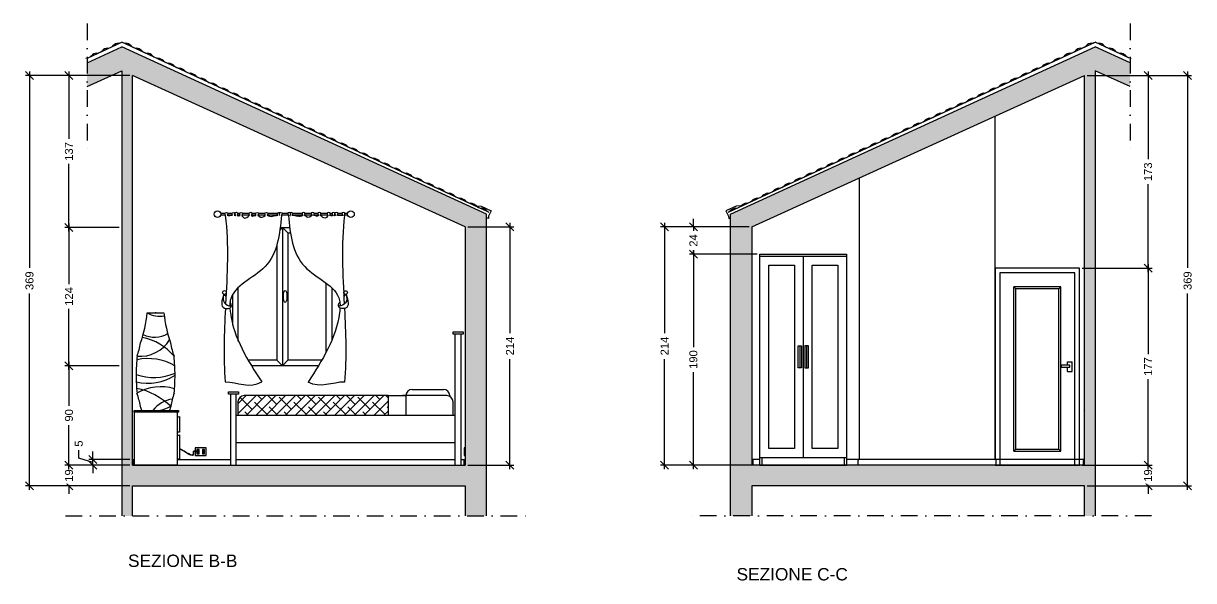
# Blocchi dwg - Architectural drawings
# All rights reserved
# Model space of a CAD drawing. Header units: inches. Extents: x -368 to 1609, y -918 to 873.
# Drawn here: x -368 to 684, y -918 to -416 of the extents above; entities that cross this region are included whole.
import ezdxf

# ---------------------------------------------------------------- set-up
doc = ezdxf.new("R2010")
doc.units = ezdxf.units.IN
doc.header["$MEASUREMENT"] = 0
doc.linetypes.add('DASHDOT', pattern=[1, 0.5, -0.25, 0, -0.25])
doc.layers.add('A-ELEV-MBE1', color=7, linetype='Continuous', lineweight=35)
doc.styles.add('ARIAL', font='Arial.ttf')
doc.dimstyles.new('TICK_36', dxfattribs={"dimtxt": 3.6, "dimasz": 3.6, "dimexe": 1.8, "dimexo": 1.2, "dimgap": 1.8, "dimtad": 0, "dimdec": 0, "dimzin": 0, "dimdsep": 46, "dimtxsty": 'ARIAL', "dimblk": 'OBLIQUE', "dimcen": 1.8, "dimdle": 1.8, "dimclrd": 256, "dimclrt": 256, "dimadec": 0, "dimazin": 0, "dimtfac": 1, "dimtdec": 0, "dimtmove": 1, "dimatfit": 3, "dimldrblk": 'OPEN90', "dimfxl": 1, "dimtfill": 1, "dimtolj": 1, "dimtzin": 0, "dimarcsym": 0})

# ---------------------------------------------------------------- blocks, each defined once
blk = doc.blocks.new('_Oblique')
at = {"color": 0, "linetype": 'ByBlock', "lineweight": -2}
blk.add_line((-0.5, -0.5), (0.5, 0.5), dxfattribs=at)
blk = doc.blocks.new('*D58')
at = {"lineweight": -2, "transparency": 16777216}
for p, q in [((-363, -459.6), (-363, -636.2)), ((-363, -835.9), (-363, -659.3))]:
    blk.add_line(p, q, dxfattribs=at)
at = {"color": 0, "lineweight": -2, "transparency": 16777216}
for p, q in [((-272.8, -463.2), (-366.6, -463.2)), ((-272.8, -832.3), (-366.6, -832.3))]:
    blk.add_line(p, q, dxfattribs=at)
at = {"layer": 'Defpoints', "color": 0, "transparency": 16777216}
for p in [(-363, -463.2), (-270.4, -463.2), (-270.4, -832.3)]:
    blk.add_point(p, dxfattribs=at)
at = {"lineweight": -2, "transparency": 16777216, "xscale": 7.2, "yscale": 7.2, "zscale": 7.2}
for p, rotation in [((-363, -463.2), 90), ((-363, -832.3), 270)]:
    blk.add_blockref('_Oblique', p, dxfattribs=dict(at, rotation=rotation))
at = {"transparency": 16777216, "insert": (-363, -647.8), "char_height": 7.2, "attachment_point": 5, "rotation": 90, "style": 'ARIAL', "bg_fill": 3, "box_fill_scale": 1.25, "bg_fill_color": 256, "bg_fill_true_color": 13158600, "bg_fill_transparency": 0}
blk.add_mtext('\\A1;369', dxfattribs=at)
blk = doc.blocks.new('_Open90')
at = {"color": 0, "linetype": 'ByBlock', "lineweight": -2}
for p, q in [((0, 0), (-1, 0)), ((-0.5, 0.5), (0, 0)), ((0, 0), (-0.5, -0.5))]:
    blk.add_line(p, q, dxfattribs=at)
blk = doc.blocks.new('*D59')
at = {"lineweight": -2, "transparency": 16777216}
for p, q in [((-327.5, -813.8), (-327.5, -806.6)), ((-327.5, -813.8), (-327.5, -814.6)), ((-327.5, -832.3), (-327.5, -831.5)), ((-327.5, -832.3), (-327.5, -839.5))]:
    blk.add_line(p, q, dxfattribs=at)
at = {"color": 0, "lineweight": -2, "transparency": 16777216}
for p, q in [((-272.8, -813.8), (-331.1, -813.8)), ((-272.8, -832.3), (-331.1, -832.3))]:
    blk.add_line(p, q, dxfattribs=at)
at = {"layer": 'Defpoints', "color": 0, "transparency": 16777216}
for p in [(-270.4, -813.8), (-270.4, -832.3)]:
    blk.add_point(p, dxfattribs=at)
at = {"lineweight": -2, "transparency": 16777216, "xscale": 7.2, "yscale": 7.2, "zscale": 7.2}
for p, rotation in [((-327.5, -813.8), 270), ((-327.5, -832.3), 90)]:
    blk.add_blockref('_Oblique', p, dxfattribs=dict(at, rotation=rotation))
at = {"transparency": 16777216, "insert": (-327.5, -823.1), "char_height": 7.2, "attachment_point": 5, "rotation": 90, "style": 'ARIAL', "bg_fill": 3, "box_fill_scale": 1.25, "bg_fill_color": 256, "bg_fill_true_color": 13158600, "bg_fill_transparency": 0}
blk.add_mtext('\\A1;19', dxfattribs=at)
at = {"layer": 'Defpoints', "color": 0, "transparency": 16777216}
blk.add_point((-327.5, -832.3), dxfattribs=at)
blk = doc.blocks.new('*D60')
at = {"color": 0, "lineweight": -2, "transparency": 16777216}
for p, q in [((-282.3, -724.3), (-331.1, -724.3)), ((-272.8, -813.8), (-331.1, -813.8))]:
    blk.add_line(p, q, dxfattribs=at)
at = {"lineweight": -2, "transparency": 16777216}
for p, q in [((-327.5, -720.7), (-327.5, -760.3)), ((-327.5, -817.4), (-327.5, -777.7))]:
    blk.add_line(p, q, dxfattribs=at)
at = {"layer": 'Defpoints', "color": 0, "transparency": 16777216}
for p in [(-327.5, -724.3), (-279.9, -724.3), (-270.4, -813.8)]:
    blk.add_point(p, dxfattribs=at)
at = {"lineweight": -2, "transparency": 16777216, "xscale": 7.2, "yscale": 7.2, "zscale": 7.2}
for p, rotation in [((-327.5, -724.3), 90), ((-327.5, -813.8), 270)]:
    blk.add_blockref('_Oblique', p, dxfattribs=dict(at, rotation=rotation))
at = {"transparency": 16777216, "insert": (-327.5, -769), "char_height": 7.2, "attachment_point": 5, "rotation": 90, "style": 'ARIAL', "bg_fill": 3, "box_fill_scale": 1.25, "bg_fill_color": 256, "bg_fill_true_color": 13158600, "bg_fill_transparency": 0}
blk.add_mtext('\\A1;90', dxfattribs=at)
blk = doc.blocks.new('*D61')
at = {"color": 0, "lineweight": -2, "transparency": 16777216}
for p, q in [((-282.3, -599.8), (-331.1, -599.8)), ((-282.3, -724.3), (-331.1, -724.3))]:
    blk.add_line(p, q, dxfattribs=at)
at = {"lineweight": -2, "transparency": 16777216}
for p, q in [((-327.5, -596.2), (-327.5, -650.8)), ((-327.5, -727.9), (-327.5, -673.2))]:
    blk.add_line(p, q, dxfattribs=at)
at = {"layer": 'Defpoints', "color": 0, "transparency": 16777216}
for p in [(-327.5, -599.8), (-279.9, -599.8), (-279.9, -724.3)]:
    blk.add_point(p, dxfattribs=at)
at = {"lineweight": -2, "transparency": 16777216, "xscale": 7.2, "yscale": 7.2, "zscale": 7.2}
for p, rotation in [((-327.5, -599.8), 90), ((-327.5, -724.3), 270)]:
    blk.add_blockref('_Oblique', p, dxfattribs=dict(at, rotation=rotation))
at = {"transparency": 16777216, "insert": (-327.5, -662), "char_height": 7.2, "attachment_point": 5, "rotation": 90, "style": 'ARIAL', "bg_fill": 3, "box_fill_scale": 1.25, "bg_fill_color": 256, "bg_fill_true_color": 13158600, "bg_fill_transparency": 0}
blk.add_mtext('\\A1;124', dxfattribs=at)
blk = doc.blocks.new('*D62')
at = {"lineweight": -2, "transparency": 16777216}
for p, q in [((-327.5, -459.6), (-327.5, -520.3)), ((-327.5, -603.4), (-327.5, -542.7))]:
    blk.add_line(p, q, dxfattribs=at)
at = {"color": 0, "lineweight": -2, "transparency": 16777216}
for p, q in [((-272.8, -463.2), (-331.1, -463.2)), ((-282.3, -599.8), (-331.1, -599.8))]:
    blk.add_line(p, q, dxfattribs=at)
at = {"layer": 'Defpoints', "color": 0, "transparency": 16777216}
for p in [(-327.5, -463.2), (-270.4, -463.2), (-279.9, -599.8)]:
    blk.add_point(p, dxfattribs=at)
at = {"lineweight": -2, "transparency": 16777216, "xscale": 7.2, "yscale": 7.2, "zscale": 7.2}
for p, rotation in [((-327.5, -463.2), 90), ((-327.5, -599.8), 270)]:
    blk.add_blockref('_Oblique', p, dxfattribs=dict(at, rotation=rotation))
at = {"transparency": 16777216, "insert": (-327.5, -531.5), "char_height": 7.2, "attachment_point": 5, "rotation": 90, "style": 'ARIAL', "bg_fill": 3, "box_fill_scale": 1.25, "bg_fill_color": 256, "bg_fill_true_color": 13158600, "bg_fill_transparency": 0}
blk.add_mtext('\\A1;137', dxfattribs=at)
blk = doc.blocks.new('*D63')
at = {"lineweight": -2, "transparency": 16777216}
for p, q in [((-318.7, -807.5), (-318.7, -800.3)), ((-306.1, -811.3), (-318.7, -807.5)), ((-306.1, -808.8), (-306.1, -801.6)), ((-306.1, -813.8), (-306.1, -808.8)), ((-306.1, -813.8), (-306.1, -808.8)), ((-306.1, -813.8), (-306.1, -821))]:
    blk.add_line(p, q, dxfattribs=at)
at = {"color": 0, "lineweight": -2, "transparency": 16777216}
for p, q in [((-272.8, -808.8), (-309.7, -808.8)), ((-272.8, -813.8), (-309.7, -813.8))]:
    blk.add_line(p, q, dxfattribs=at)
at = {"layer": 'Defpoints', "color": 0, "transparency": 16777216}
for p in [(-306.1, -808.8), (-270.4, -808.8), (-270.4, -813.8)]:
    blk.add_point(p, dxfattribs=at)
at = {"lineweight": -2, "transparency": 16777216, "xscale": 7.2, "yscale": 7.2, "zscale": 7.2}
for p, rotation in [((-306.1, -808.8), 270), ((-306.1, -813.8), 90)]:
    blk.add_blockref('_Oblique', p, dxfattribs=dict(at, rotation=rotation))
at = {"transparency": 16777216, "insert": (-318.7, -794.4), "char_height": 7.2, "attachment_point": 5, "rotation": 90, "style": 'ARIAL', "bg_fill": 3, "box_fill_scale": 1.25, "bg_fill_color": 256, "bg_fill_true_color": 13158600, "bg_fill_transparency": 0}
blk.add_mtext('\\A1;5', dxfattribs=at)
blk = doc.blocks.new('*D64')
at = {"color": 0, "lineweight": -2, "transparency": 16777216}
for p, q in [((31.3, -599.4), (72.7, -599.4)), ((31.3, -813.8), (72.7, -813.8))]:
    blk.add_line(p, q, dxfattribs=at)
at = {"lineweight": -2, "transparency": 16777216}
for p, q in [((69.1, -595.8), (69.1, -695)), ((69.1, -817.4), (69.1, -718.3))]:
    blk.add_line(p, q, dxfattribs=at)
at = {"layer": 'Defpoints', "color": 0, "transparency": 16777216}
for p in [(28.9, -599.4), (28.9, -813.8), (69.1, -813.8)]:
    blk.add_point(p, dxfattribs=at)
at = {"lineweight": -2, "transparency": 16777216, "xscale": 7.2, "yscale": 7.2, "zscale": 7.2}
for p, rotation in [((69.1, -599.4), 90), ((69.1, -813.8), 270)]:
    blk.add_blockref('_Oblique', p, dxfattribs=dict(at, rotation=rotation))
at = {"transparency": 16777216, "insert": (69.1, -706.6), "char_height": 7.2, "attachment_point": 5, "rotation": 90, "style": 'ARIAL', "bg_fill": 3, "box_fill_scale": 1.25, "bg_fill_color": 256, "bg_fill_true_color": 13158600, "bg_fill_transparency": 0}
blk.add_mtext('\\A1;214', dxfattribs=at)
blk = doc.blocks.new('*D82')
at = {"lineweight": -2, "transparency": 16777216}
for p, q in [((678.6, -459.6), (678.6, -636.2)), ((678.6, -835.9), (678.6, -659.3))]:
    blk.add_line(p, q, dxfattribs=at)
at = {"color": 0, "lineweight": -2, "transparency": 16777216}
for p, q in [((588.3, -463.2), (682.2, -463.2)), ((588.3, -832.3), (682.2, -832.3))]:
    blk.add_line(p, q, dxfattribs=at)
at = {"layer": 'Defpoints', "color": 0, "transparency": 16777216}
for p in [(585.9, -463.2), (678.6, -463.2), (585.9, -832.3)]:
    blk.add_point(p, dxfattribs=at)
at = {"lineweight": -2, "transparency": 16777216, "xscale": 7.2, "yscale": 7.2, "zscale": 7.2}
for p, rotation in [((678.6, -463.2), 90), ((678.6, -832.3), 270)]:
    blk.add_blockref('_Oblique', p, dxfattribs=dict(at, rotation=rotation))
at = {"transparency": 16777216, "insert": (678.6, -647.8), "char_height": 7.2, "attachment_point": 5, "rotation": 90, "style": 'ARIAL', "bg_fill": 3, "box_fill_scale": 1.25, "bg_fill_color": 256, "bg_fill_true_color": 13158600, "bg_fill_transparency": 0}
blk.add_mtext('\\A1;369', dxfattribs=at)
blk = doc.blocks.new('*D83')
at = {"lineweight": -2, "transparency": 16777216}
for p, q in [((643, -813.8), (643, -806.6)), ((643, -813.8), (643, -814.6)), ((643, -832.3), (643, -831.5)), ((643, -832.3), (643, -839.5))]:
    blk.add_line(p, q, dxfattribs=at)
at = {"color": 0, "lineweight": -2, "transparency": 16777216}
for p, q in [((588.3, -813.8), (646.6, -813.8)), ((588.3, -832.3), (646.6, -832.3))]:
    blk.add_line(p, q, dxfattribs=at)
at = {"layer": 'Defpoints', "color": 0, "transparency": 16777216}
for p in [(585.9, -813.8), (585.9, -832.3)]:
    blk.add_point(p, dxfattribs=at)
at = {"lineweight": -2, "transparency": 16777216, "xscale": 7.2, "yscale": 7.2, "zscale": 7.2}
for p, rotation in [((643, -813.8), 270), ((643, -832.3), 90)]:
    blk.add_blockref('_Oblique', p, dxfattribs=dict(at, rotation=rotation))
at = {"transparency": 16777216, "insert": (643, -823.1), "char_height": 7.2, "attachment_point": 5, "rotation": 90, "style": 'ARIAL', "bg_fill": 3, "box_fill_scale": 1.25, "bg_fill_color": 256, "bg_fill_true_color": 13158600, "bg_fill_transparency": 0}
blk.add_mtext('\\A1;19', dxfattribs=at)
at = {"layer": 'Defpoints', "color": 0, "transparency": 16777216}
blk.add_point((643, -832.3), dxfattribs=at)
blk = doc.blocks.new('*D87')
at = {"color": 0, "lineweight": -2, "transparency": 16777216}
for p, q in [((284.3, -599.4), (204.6, -599.4)), ((284.3, -813.8), (204.6, -813.8))]:
    blk.add_line(p, q, dxfattribs=at)
at = {"lineweight": -2, "transparency": 16777216}
for p, q in [((208.2, -595.8), (208.2, -695)), ((208.2, -817.4), (208.2, -718.3))]:
    blk.add_line(p, q, dxfattribs=at)
at = {"layer": 'Defpoints', "color": 0, "transparency": 16777216}
for p in [(286.7, -599.4), (208.2, -813.8), (286.7, -813.8)]:
    blk.add_point(p, dxfattribs=at)
at = {"lineweight": -2, "transparency": 16777216, "xscale": 7.2, "yscale": 7.2, "zscale": 7.2}
for p, rotation in [((208.2, -599.4), 90), ((208.2, -813.8), 270)]:
    blk.add_blockref('_Oblique', p, dxfattribs=dict(at, rotation=rotation))
at = {"transparency": 16777216, "insert": (208.2, -706.6), "char_height": 7.2, "attachment_point": 5, "rotation": 90, "style": 'ARIAL', "bg_fill": 3, "box_fill_scale": 1.25, "bg_fill_color": 256, "bg_fill_true_color": 13158600, "bg_fill_transparency": 0}
blk.add_mtext('\\A1;214', dxfattribs=at)
blk = doc.blocks.new('*D119')
at = {"color": 0, "lineweight": -2, "transparency": 16777216}
for p, q in [((583.8, -636.5), (646.6, -636.5)), ((583.8, -813.8), (646.6, -813.8))]:
    blk.add_line(p, q, dxfattribs=at)
at = {"lineweight": -2, "transparency": 16777216}
for p, q in [((643, -632.9), (643, -713.9)), ((643, -817.4), (643, -736.3))]:
    blk.add_line(p, q, dxfattribs=at)
at = {"layer": 'Defpoints', "color": 0, "transparency": 16777216}
for p in [(581.4, -636.5), (643, -636.5), (581.4, -813.8)]:
    blk.add_point(p, dxfattribs=at)
at = {"lineweight": -2, "transparency": 16777216, "xscale": 7.2, "yscale": 7.2, "zscale": 7.2}
for p, rotation in [((643, -636.5), 90), ((643, -813.8), 270)]:
    blk.add_blockref('_Oblique', p, dxfattribs=dict(at, rotation=rotation))
at = {"transparency": 16777216, "insert": (643, -725.1), "char_height": 7.2, "attachment_point": 5, "rotation": 90, "style": 'ARIAL', "bg_fill": 3, "box_fill_scale": 1.25, "bg_fill_color": 256, "bg_fill_true_color": 13158600, "bg_fill_transparency": 0}
blk.add_mtext('\\A1;177', dxfattribs=at)
blk = doc.blocks.new('*D120')
at = {"lineweight": -2, "transparency": 16777216}
for p, q in [((643, -459.6), (643, -538.6)), ((643, -640.1), (643, -561))]:
    blk.add_line(p, q, dxfattribs=at)
at = {"color": 0, "lineweight": -2, "transparency": 16777216}
for p, q in [((588.3, -463.2), (646.6, -463.2)), ((583.8, -636.5), (646.6, -636.5))]:
    blk.add_line(p, q, dxfattribs=at)
at = {"layer": 'Defpoints', "color": 0, "transparency": 16777216}
for p in [(585.9, -463.2), (643, -463.2), (581.4, -636.5)]:
    blk.add_point(p, dxfattribs=at)
at = {"lineweight": -2, "transparency": 16777216, "xscale": 7.2, "yscale": 7.2, "zscale": 7.2}
for p, rotation in [((643, -463.2), 90), ((643, -636.5), 270)]:
    blk.add_blockref('_Oblique', p, dxfattribs=dict(at, rotation=rotation))
at = {"transparency": 16777216, "insert": (643, -549.8), "char_height": 7.2, "attachment_point": 5, "rotation": 90, "style": 'ARIAL', "bg_fill": 3, "box_fill_scale": 1.25, "bg_fill_color": 256, "bg_fill_true_color": 13158600, "bg_fill_transparency": 0}
blk.add_mtext('\\A1;173', dxfattribs=at)
blk = doc.blocks.new('*D121')
at = {"lineweight": -2, "transparency": 16777216}
for p, q in [((234.1, -620.2), (234.1, -707.6)), ((234.1, -817.4), (234.1, -730))]:
    blk.add_line(p, q, dxfattribs=at)
at = {"color": 0, "lineweight": -2, "transparency": 16777216}
for p, q in [((291.5, -623.8), (230.5, -623.8)), ((291.5, -813.8), (230.5, -813.8))]:
    blk.add_line(p, q, dxfattribs=at)
at = {"layer": 'Defpoints', "color": 0, "transparency": 16777216}
for p in [(234.1, -623.8), (293.9, -623.8), (293.9, -813.8)]:
    blk.add_point(p, dxfattribs=at)
at = {"lineweight": -2, "transparency": 16777216, "xscale": 7.2, "yscale": 7.2, "zscale": 7.2}
for p, rotation in [((234.1, -623.8), 90), ((234.1, -813.8), 270)]:
    blk.add_blockref('_Oblique', p, dxfattribs=dict(at, rotation=rotation))
at = {"transparency": 16777216, "insert": (234.1, -718.8), "char_height": 7.2, "attachment_point": 5, "rotation": 90, "style": 'ARIAL', "bg_fill": 3, "box_fill_scale": 1.25, "bg_fill_color": 256, "bg_fill_true_color": 13158600, "bg_fill_transparency": 0}
blk.add_mtext('\\A1;190', dxfattribs=at)
blk = doc.blocks.new('*D122')
at = {"color": 0, "lineweight": -2, "transparency": 16777216}
for p, q in [((284.3, -599.4), (230.5, -599.4)), ((291.5, -623.8), (230.5, -623.8))]:
    blk.add_line(p, q, dxfattribs=at)
at = {"lineweight": -2, "transparency": 16777216}
for p, q in [((234.1, -599.4), (234.1, -592.2)), ((234.1, -599.4), (234.1, -602.8)), ((234.1, -623.8), (234.1, -620.5)), ((234.1, -623.8), (234.1, -631))]:
    blk.add_line(p, q, dxfattribs=at)
at = {"layer": 'Defpoints', "color": 0, "transparency": 16777216}
for p in [(286.7, -599.4), (293.9, -623.8)]:
    blk.add_point(p, dxfattribs=at)
at = {"lineweight": -2, "transparency": 16777216, "xscale": 7.2, "yscale": 7.2, "zscale": 7.2}
for p, rotation in [((234.1, -599.4), 270), ((234.1, -623.8), 90)]:
    blk.add_blockref('_Oblique', p, dxfattribs=dict(at, rotation=rotation))
at = {"transparency": 16777216, "insert": (234.1, -611.6), "char_height": 7.2, "attachment_point": 5, "rotation": 90, "style": 'ARIAL', "bg_fill": 3, "box_fill_scale": 1.25, "bg_fill_color": 256, "bg_fill_true_color": 13158600, "bg_fill_transparency": 0}
blk.add_mtext('\\A1;24', dxfattribs=at)
at = {"layer": 'Defpoints', "color": 0, "transparency": 16777216}
blk.add_point((234.1, -623.8), dxfattribs=at)

msp = doc.modelspace()

# ---------------------------------------------------------------- hatches: boundary and pattern name
h = msp.add_hatch(color=5)
h.dxf.hatch_style = 1
h.paths.add_polyline_path([(-279.9, -458.9), (-279.9, -597.1), (-279.9, -597.1), (-279.9, -859.4), (-270.4, -859.4), (-270.4, -832.3), (28.9, -832.3), (28.9, -859.4), (48.1, -859.4), (48.1, -588), (-279.9, -437.3), (-311.2, -451.7), (-311.2, -473.1)])
h.paths.add_polyline_path([(28.9, -599.4), (28.9, -813.8), (24.3, -813.8), (-270.4, -813.8), (-270.4, -463.2)], flags=16)
h.paths.add_polyline_path([(-177.1, -749.8), (-175.6, -756.8, -0.414214), (-170, -751.2), (-40.5, -751.2), (-24.5, -751.2, -0.414214), (-18.9, -745.6), (9.4, -745.6, -0.414214), (15, -751.2), (15, -751.9, -0.276683), (17.9, -756.8), (17.9, -768.8), (19.9, -768.8), (17.9, -756.8, 0.278693), (14.9, -751.9, 0.448291), (9.4, -745.6), (-18.9, -745.6, 0.414214), (-24.5, -751.2), (-40.5, -751.2), (-170, -751.2, 0.414214), (-175.6, -756.8), (-176.7, -768.8), (-175.6, -768.8), (-175.6, -756.8)], flags=0)
h = msp.add_hatch(color=5)
h.dxf.hatch_style = 1
h.paths.add_polyline_path([(595.4, -458.9), (626.8, -473.1), (626.8, -451.7), (595.4, -437.3), (267.5, -588), (267.5, -859.4), (286.7, -859.4), (286.7, -832.3), (585.9, -832.3), (585.9, -859.4), (595.4, -859.4), (595.4, -597.1)])
h.paths.add_polyline_path([(585.9, -813.8), (291.2, -813.8), (286.7, -813.8), (286.7, -599.4), (585.9, -463.2)], flags=16)
h = msp.add_hatch()
h.set_pattern_fill('ANSI38', color=5, scale=50)
h.set_pattern_definition([(45, (-1537.231, -1165.781), (-4.419417, 4.419417), []), (135, (-1537.231, -1165.781), (-13.258252, 4.419417), [15.625, -9.375])])
h.paths.add_polyline_path([(-170, -751.2, 0.414214), (-175.6, -756.8), (-175.6, -768.8), (-40.5, -768.8), (-40.5, -751.2)])

# ---------------------------------------------------------------- linework, layer by layer
at = {"color": 4, "linetype": 'DASHDOT', "ltscale": 30}
for p, q in [((-311.2, -416.3), (-311.2, -532.6)), ((626.8, -416.3), (626.8, -532.6)), ((-330.6, -859.4), (85.8, -859.4)), ((646.2, -859.4), (229.7, -859.4))]:
    msp.add_line(p, q, dxfattribs=at)
at = {"color": 1}
for p, q in [((505.4, -808.8), (505.4, -499.9)), ((383.3, -555.5), (383.3, -808.8)), ((48.1, -859.4), (48.1, -588)), ((267.5, -859.4), (267.5, -588)), ((-279.9, -597.1), (-279.9, -859.4)), ((595.4, -597.1), (595.4, -859.4)), ((-270.4, -813.8), (24.3, -813.8)), ((24.3, -813.8), (28.9, -813.8)), ((291.2, -813.8), (286.7, -813.8)), ((585.9, -813.8), (291.2, -813.8)), ((-270.4, -832.3), (28.9, -832.3)), ((585.9, -832.3), (286.7, -832.3))]:
    msp.add_line(p, q, dxfattribs=at)
at = {"color": 252}
for p, q in [((-191.1, -586.9), (-187.1, -586.9)), ((-186.9, -588.9), (-191.1, -588.9)), ((-180.8, -588.9), (-185.3, -588.9)), ((-184.6, -586.9), (-180.7, -586.9)), ((-178, -588.9), (-178.8, -588.9)), ((-178.2, -586.9), (-178.1, -586.9)), ((-173.6, -588.9), (-176.3, -588.9)), ((-175.7, -586.9), (-173.8, -586.9)), ((-165.2, -588.9), (-171.9, -588.9)), ((-171.3, -586.9), (-165.4, -586.9)), ((-159.3, -588.9), (-163.5, -588.9)), ((-162.9, -586.9), (-159.5, -586.9)), ((-151.1, -588.9), (-157.6, -588.9)), ((-157, -586.9), (-151.2, -586.9)), ((-139.8, -588.9), (-149.3, -588.9)), ((-148.8, -586.9), (-139.9, -586.9)), ((-130.2, -588.9), (-136.4, -588.9)), ((-135.7, -586.9), (-130.8, -586.9)), ((-126.7, -586.9), (-117.8, -586.9)), ((-117.3, -588.9), (-126.7, -588.9)), ((-109, -588.9), (-115.5, -588.9)), ((-115.4, -586.9), (-109.5, -586.9)), ((-103.1, -588.9), (-107.2, -588.9)), ((-107.1, -586.9), (-103.7, -586.9)), ((-94.7, -588.9), (-101.3, -588.9)), ((-101.2, -586.9), (-95.2, -586.9)), ((-90.3, -588.9), (-92.9, -588.9)), ((-92.8, -586.9), (-90.9, -586.9)), ((-87.8, -588.9), (-88.6, -588.9)), ((-88.4, -586.9), (-88.4, -586.9)), ((-81.3, -588.9), (-86.1, -588.9)), ((-85.9, -586.9), (-81.9, -586.9)), ((-76.8, -588.9), (-79.6, -588.9)), ((-79.5, -586.9), (-76.8, -586.9)), ((293.9, -813.8), (293.9, -623.8)), ((293.9, -623.8), (371.9, -623.8)), ((293.9, -625.8), (371.9, -625.8)), ((332.9, -625.8), (332.9, -806.8)), ((371.9, -623.8), (371.9, -813.8)), ((-257.1, -676.8), (-242.1, -676.8)), ((-257.1, -676.8), (-244.6, -676.8)), ((-257.1, -676.8), (-249.6, -676.8)), ((-249.1, -676.8), (-250.1, -676.8)), ((-250.1, -676.8), (-249.6, -676.8)), ((19.9, -773.8), (19.9, -695.8)), ((24.9, -695.8), (24.9, -813.8)), ((329.9, -706.3), (329.9, -726.2)), ((335.9, -706.3), (335.9, -726.2)), ((-18.9, -745.6), (9.4, -745.6)), ((-182.1, -749.8), (-182.1, -813.8)), ((-177.1, -773.8), (-177.1, -749.8)), ((-175.6, -756.8), (-175.6, -768.8)), ((-40.5, -751.2), (-170, -751.2)), ((-40.5, -751.2), (-24.5, -751.2)), ((-40.5, -751.2), (-40.5, -768.8)), ((12.3, -751.2), (-27.4, -751.2)), ((-24.5, -751.2), (-24.5, -768.8)), ((15, -751.2), (15, -751.9)), ((17.9, -768.8), (17.9, -756.8)), ((-268.9, -764.5), (-228.9, -764.5)), ((-228.9, -766), (-268.9, -766)), ((-228.9, -766), (-268.9, -766)), ((-268.9, -766), (-268.9, -813.5)), ((-229.9, -813.5), (-229.9, -766)), ((-228.9, -764.5), (-228.9, -766)), ((-229.9, -770.5), (-228.1, -770)), ((-228.1, -770), (-228.1, -770)), ((-228.1, -770), (-228.1, -784)), ((-177.1, -768.8), (19.9, -768.8)), ((-177.1, -813.8), (-177.1, -773.8)), ((19.9, -813.8), (19.9, -773.8)), ((-228.1, -784), (-229.9, -784)), ((-229.9, -787), (-228.1, -786.5)), ((-228.1, -786.5), (-228.1, -786.5)), ((-228.1, -786.5), (-228.1, -808.5)), ((19.9, -793.8), (-177.1, -793.8)), ((-270.4, -808.8), (-268.9, -808.8)), ((-269.4, -813.8), (-269.4, -809.6)), ((-228.1, -808.5), (-229.9, -808.5)), ((-229.9, -808.8), (-182.1, -808.8)), ((-177.1, -808.8), (19.3, -808.8)), ((19.3, -808.8), (19.9, -808.8)), ((24.9, -808.8), (28.9, -808.8)), ((27.9, -813.8), (27.9, -809.6)), ((290.7, -808.8), (286.7, -808.8)), ((287.7, -813.8), (287.7, -809.6)), ((293.9, -808.8), (290.7, -808.8)), ((293.9, -806.8), (371.9, -806.8)), ((295.9, -808.6), (295.9, -806.8)), ((295.9, -813.8), (295.9, -808.6)), ((369.9, -813.8), (369.9, -806.8)), ((584.5, -808.8), (371.9, -808.8)), ((382.3, -813.8), (382.3, -809.6)), ((506.4, -813.8), (506.4, -809.6)), ((585.9, -808.8), (584.5, -808.8)), ((584.9, -813.8), (584.9, -809.6)), ((-268.9, -813.5), (-229.9, -813.5)), ((-267.7, -813.8), (-267.9, -813.5)), ((-266.1, -813.8), (-267.7, -813.8)), ((-265.9, -813.5), (-266.1, -813.8)), ((-232.7, -813.8), (-232.9, -813.5)), ((-231.1, -813.8), (-232.7, -813.8)), ((-230.9, -813.5), (-231.1, -813.8)), ((293.9, -813.8), (371.9, -813.8))]:
    msp.add_line(p, q, dxfattribs=at)
at = {"color": 2}
for p, q in [((-137.9, -602), (-135.6, -599.8)), ((-137.6, -599.8), (-129, -599.8)), ((-135.6, -599.8), (-135.6, -711.5)), ((-135.6, -599.8), (-130.6, -604.8)), ((-130.6, -604.8), (-130.6, -711.5)), ((-130.6, -604.8), (-128.3, -604.8)), ((-140.6, -615.9), (-140.6, -719.3)), ((505.4, -636.5), (505.4, -808.8)), ((505.4, -636.5), (505.4, -808.8)), ((509.6, -640.7), (509.6, -813.8)), ((577.2, -640.7), (509.6, -640.7)), ((577.2, -813.8), (577.2, -640.7)), ((-96.1, -711.5), (-96.1, -650)), ((-180.2, -687.8), (-180.2, -659.9)), ((-175.2, -702.1), (-175.2, -653.9)), ((-91.1, -654.3), (-91.1, -701.5)), ((522.3, -801.1), (522.3, -653.4)), ((524, -655), (522.3, -653.4)), ((564.5, -653.4), (522.3, -653.4)), ((524, -799.4), (524, -655)), ((562.8, -655), (524, -655)), ((562.8, -655), (564.5, -653.4)), ((562.8, -799.4), (562.8, -655)), ((564.5, -801.1), (564.5, -653.4)), ((-135.6, -711.5), (-135.6, -724.3)), ((-130.6, -711.5), (-130.6, -719.3)), ((-96.1, -711.5), (-96.1, -712)), ((-140.6, -719.3), (-166.4, -719.3)), ((-103.1, -724.3), (-163.4, -724.3)), ((-135.6, -724.3), (-140.6, -719.3)), ((-135.6, -724.3), (-130.6, -719.3)), ((-100.1, -719.3), (-130.6, -719.3)), ((572.5, -723.9), (564.8, -723.9)), ((564.8, -723.9), (564.8, -725.6)), ((564.8, -725.6), (572.5, -725.6)), ((570.4, -720.9), (574.6, -720.9)), ((570.4, -723.9), (570.4, -720.9)), ((570.4, -729.4), (570.4, -725.6)), ((572.5, -725.6), (572.5, -723.9)), ((574.6, -729.4), (574.6, -720.9)), ((570.4, -729.4), (574.6, -729.4)), ((524, -799.4), (522.3, -801.1)), ((524, -799.4), (562.8, -799.4)), ((564.5, -801.1), (562.8, -799.4)), ((383.3, -808.8), (383.3, -808.8)), ((522.3, -801.1), (564.5, -801.1)), ((577.2, -813.8), (509.6, -813.8))]:
    msp.add_line(p, q, dxfattribs=at)
at = {"color": 0}
for p, q in [((679.2, -598.1), (679.2, -598.1)), ((24.3, -813.8), (24.3, -813.8))]:
    msp.add_line(p, q, dxfattribs=at)
at = {"color": 8, "linetype": 'Continuous'}
for p, q in [((-268.9, -764.5), (-268.9, -764.5)), ((584.5, -764.5), (584.5, -764.5))]:
    msp.add_line(p, q, dxfattribs=at)
at = {"color": 6}
for p, q in [((-268.9, -766), (-268.9, -764.5)), ((28.9, -798.2), (27.9, -798.2)), ((27.9, -798.2), (27.9, -805.2)), ((27.9, -805.2), (28.9, -805.2))]:
    msp.add_line(p, q, dxfattribs=at)
at = {"color": 3}
for p, q in [((-212.5, -799.7), (-212.5, -801.4)), ((-211.8, -799.7), (-212.5, -799.7)), ((-210.5, -799.7), (-211.3, -799.7)), ((-210.5, -803.7), (-210.5, -799.7)), ((-207.5, -799.7), (-207.5, -803.7)), ((-205.5, -799.7), (-207.5, -799.7)), ((-205.5, -803.7), (-205.5, -799.7)), ((-212.5, -801.8), (-212.5, -803.7)), ((-212.5, -803.7), (-211.7, -803.7)), ((-211.2, -803.7), (-210.5, -803.7)), ((-207.5, -803.7), (-205.5, -803.7))]:
    msp.add_line(p, q, dxfattribs=at)
at = {"color": 1}
for points in [[(-311.2, -451.7), (-279.9, -437.3)], [(48.1, -588), (-279.9, -437.3)], [(267.5, -588), (595.4, -437.3)], [(626.8, -451.7), (595.4, -437.3)], [(-311.2, -473.1), (-279.9, -458.9)], [(-279.9, -458.9), (-279.9, -597.1), (-279.9, -597.1)], [(595.4, -458.9), (595.4, -597.1), (595.4, -597.1)], [(626.8, -473.1), (595.4, -458.9)], [(28.9, -599.4), (-270.4, -463.2)], [(-270.4, -813.8), (-270.4, -463.2)], [(286.7, -599.4), (585.9, -463.2)], [(585.9, -813.8), (585.9, -463.2)], [(28.9, -599.4), (28.9, -813.8)], [(286.7, -599.4), (286.7, -813.8)], [(-270.4, -859.4), (-270.4, -832.3)], [(28.9, -832.3), (28.9, -859.4)], [(286.7, -832.3), (286.7, -859.4)], [(585.9, -859.4), (585.9, -832.3)]]:
    msp.add_lwpolyline(points, dxfattribs=at)
at = {"color": 2}
for points in [[(-310.3, -447.2), (-279.9, -433.1)], [(625.8, -447.2), (595.4, -433.1)]]:
    msp.add_lwpolyline(points, dxfattribs=at)
at = {"color": 252}
for points in [[(301.9, -633.8), (324.9, -633.8), (324.9, -798.8), (301.9, -798.8)], [(340.9, -633.8), (363.9, -633.8), (363.9, -798.8), (340.9, -798.8)], [(328.3, -706.3), (331.4, -706.3), (331.4, -726.2), (328.3, -726.2)], [(337.6, -706.3), (334.4, -706.3), (334.4, -726.2), (337.6, -726.2)]]:
    msp.add_lwpolyline(points, close=True, dxfattribs=at)
for points in [[(26.9, -693.8), (26.9, -695.8), (17.9, -695.8), (17.9, -693.8), (26.9, -693.8)], [(-175.1, -749.8), (-184.1, -749.8), (-184.1, -747.8), (-175.1, -747.8), (-175.1, -749.8)]]:
    msp.add_lwpolyline(points, dxfattribs=at)
at = {"color": 6}
for points in [[(-214, -805.2), (-204, -805.2), (-204, -798.2), (-214, -798.2), (-214, -801)], [(-214, -801.5), (-214, -805.2)]]:
    msp.add_lwpolyline(points, dxfattribs=at)
at = {"color": 252}
for centre, radius in [((-193.9, -587.9), 3), ((-73.9, -587.9), 3), ((-187.7, -658.4), 1.71), ((-78.8, -658.5), 1.71)]:
    msp.add_circle(centre, radius, dxfattribs=at)
at = {"color": 3}
for centre in [(-206.5, -800.7), (-206.5, -801.7), (-206.5, -802.7)]:
    msp.add_circle(centre, 0.267, dxfattribs=at)
at = {"color": 2}
for centre, start, end in [((-303, -435.8), 273.4707, 316.308), ((-292.4, -445.9), 93.4707, 136.308), ((-292.4, -445.9), 114.0137, 136.308), ((-293.3, -431.3), 273.4707, 316.308), ((-282.7, -441.4), 93.4707, 136.308), ((-283.6, -426.8), 273.4707, 300.686), ((-276.1, -426.8), 239.314, 266.5293), ((-277, -441.4), 43.692, 86.5293), ((-266.4, -431.3), 223.692, 266.5293), ((-267.3, -445.9), 43.692, 86.5293), ((-267.3, -445.9), 43.692, 65.9863), ((-256.7, -435.8), 223.692, 266.5293), ((572.3, -435.8), 273.4707, 316.308), ((582.9, -445.9), 93.4707, 136.308), ((582.9, -445.9), 114.0137, 136.308), ((582, -431.3), 273.4707, 316.308), ((592.6, -441.4), 93.4707, 136.308), ((591.7, -426.8), 273.4707, 300.686), ((599.2, -426.8), 239.314, 266.5293), ((598.3, -441.4), 43.692, 86.5293), ((608.9, -431.3), 223.692, 266.5293), ((608, -445.9), 43.692, 86.5293), ((608, -445.9), 43.692, 65.9863), ((618.6, -435.8), 223.692, 266.5293), ((-312.7, -440.3), 273.4707, 316.308), ((-302.1, -450.4), 93.4707, 136.308), ((-257.6, -450.4), 43.692, 86.5293), ((-247, -440.3), 223.692, 266.5293), ((-247.9, -455), 43.692, 86.5293), ((-237.3, -444.8), 223.692, 266.5293), ((-238.2, -459.5), 43.692, 86.5293), ((553.8, -459.5), 93.4707, 136.308), ((552.9, -444.8), 273.4707, 316.308), ((563.5, -455), 93.4707, 136.308), ((562.6, -440.3), 273.4707, 316.308), ((573.2, -450.4), 93.4707, 136.308), ((617.7, -450.4), 43.692, 86.5293), ((628.3, -440.3), 223.692, 266.5293), ((-227.6, -449.3), 223.692, 266.5293), ((-228.5, -464), 43.692, 86.5293), ((-217.9, -453.8), 223.692, 266.5293), ((-218.8, -468.5), 43.692, 86.5293), ((534.4, -468.5), 93.4707, 136.308), ((533.5, -453.8), 273.4707, 316.308), ((544.1, -464), 93.4707, 136.308), ((543.2, -449.3), 273.4707, 316.308), ((-208.2, -458.3), 223.692, 266.5293), ((-209.1, -473), 43.692, 86.5293), ((-198.5, -462.8), 223.692, 266.5293), ((-199.4, -477.5), 43.692, 86.5293), ((-188.8, -467.3), 223.692, 266.5293), ((504.4, -467.3), 273.4707, 316.308), ((515, -477.5), 93.4707, 136.308), ((514.1, -462.8), 273.4707, 316.308), ((524.7, -473), 93.4707, 136.308), ((523.8, -458.3), 273.4707, 316.308), ((-189.7, -482), 43.692, 86.5293), ((-179.1, -471.8), 223.692, 266.5293), ((-180, -486.5), 43.692, 86.5293), ((-169.4, -476.3), 223.692, 266.5293), ((-170.3, -491), 43.692, 86.5293), ((485.9, -491), 93.4707, 136.308), ((485, -476.3), 273.4707, 316.308), ((495.6, -486.5), 93.4707, 136.308), ((494.7, -471.8), 273.4707, 316.308), ((505.3, -482), 93.4707, 136.308), ((-159.7, -480.8), 223.692, 266.5293), ((-160.6, -495.5), 43.692, 86.5293), ((-150, -485.3), 223.692, 266.5293), ((-150.9, -500), 43.692, 86.5293), ((466.5, -500), 93.4707, 136.308), ((465.6, -485.3), 273.4707, 316.308), ((476.2, -495.5), 93.4707, 136.308), ((475.3, -480.8), 273.4707, 316.308), ((-140.3, -489.8), 223.692, 266.5293), ((-141.2, -504.5), 43.692, 86.5293), ((-130.6, -494.3), 223.692, 266.5293), ((-131.5, -509), 43.692, 86.5293), ((-120.9, -498.8), 223.692, 266.5293), ((436.5, -498.8), 273.4707, 316.308), ((447.1, -509), 93.4707, 136.308), ((446.2, -494.3), 273.4707, 316.308), ((456.8, -504.5), 93.4707, 136.308), ((455.9, -489.8), 273.4707, 316.308), ((-121.8, -513.5), 43.692, 86.5293), ((-111.2, -503.3), 223.692, 266.5293), ((-112.1, -518), 43.692, 86.5293), ((-101.5, -507.8), 223.692, 266.5293), ((-102.4, -522.5), 43.692, 86.5293), ((418, -522.5), 93.4707, 136.308), ((417.1, -507.8), 273.4707, 316.308), ((427.7, -518), 93.4707, 136.308), ((426.8, -503.3), 273.4707, 316.308), ((437.4, -513.5), 93.4707, 136.308), ((-91.8, -512.3), 223.692, 266.5293), ((-92.7, -527), 43.692, 86.5293), ((-82.1, -516.8), 223.692, 266.5293), ((-83, -531.5), 43.692, 86.5293), ((398.6, -531.5), 93.4707, 136.308), ((397.7, -516.8), 273.4707, 316.308), ((408.3, -527), 93.4707, 136.308), ((407.4, -512.3), 273.4707, 316.308), ((-72.4, -521.3), 223.692, 266.5293), ((-73.3, -536), 43.692, 86.5293), ((-62.7, -525.8), 223.692, 266.5293), ((-63.6, -540.5), 43.692, 86.5293), ((-53, -530.3), 223.692, 266.5293), ((368.6, -530.3), 273.4707, 316.308), ((379.2, -540.5), 93.4707, 136.308), ((378.3, -525.8), 273.4707, 316.308), ((388.9, -536), 93.4707, 136.308), ((388, -521.3), 273.4707, 316.308), ((-53.9, -545), 43.692, 86.5293), ((-43.3, -534.8), 223.692, 266.5293), ((-44.2, -549.5), 43.692, 86.5293), ((-33.6, -539.3), 223.692, 266.5293), ((-34.5, -554), 43.692, 86.5293), ((350.1, -554), 93.4707, 136.308), ((349.2, -539.3), 273.4707, 316.308), ((359.8, -549.5), 93.4707, 136.308), ((358.9, -534.8), 273.4707, 316.308), ((369.5, -545), 93.4707, 136.308), ((-23.9, -543.8), 223.692, 266.5293), ((-24.8, -558.5), 43.692, 86.5293), ((-14.2, -548.3), 223.692, 266.5293), ((-15.1, -563), 43.692, 86.5293), ((330.7, -563), 93.4707, 136.308), ((329.8, -548.3), 273.4707, 316.308), ((340.4, -558.5), 93.4707, 136.308), ((339.5, -543.8), 273.4707, 316.308), ((-4.5, -552.8), 223.692, 266.5293), ((-5.4, -567.5), 43.692, 86.5293), ((5.2, -557.3), 223.692, 266.5293), ((4.3, -572), 43.692, 86.5293), ((14.9, -561.8), 223.692, 266.5293), ((300.7, -561.8), 273.4707, 316.308), ((311.3, -572), 93.4707, 136.308), ((310.4, -557.3), 273.4707, 316.308), ((321, -567.5), 93.4707, 136.308), ((320.1, -552.8), 273.4707, 316.308), ((14, -576.5), 43.692, 86.5293), ((24.6, -566.3), 223.692, 266.5293), ((23.7, -581), 43.692, 86.5293), ((34.3, -570.8), 223.692, 266.5293), ((33.4, -585.5), 43.692, 86.5293), ((282.2, -585.5), 93.4707, 136.308), ((281.3, -570.8), 273.4707, 316.308), ((291.9, -581), 93.4707, 136.308), ((291, -566.3), 273.4707, 316.308), ((301.6, -576.5), 93.4707, 136.308), ((44, -575.3), 223.692, 266.5293), ((43.1, -590), 43.692, 86.5293), ((272.5, -590), 93.4707, 136.308), ((271.6, -575.3), 273.4707, 316.308)]:
    msp.add_arc(centre, 7.32, start, end, dxfattribs=at)
for centre, start, end in [((53.7, -579.8), 223.692, 240.9276), ((261.9, -579.8), 299.0724, 316.308)]:
    msp.add_arc(centre, 7.32, start, end)
at = {"color": 252}
for centre, radius, start, end in [((-372.1, -665.3), 115.6, 340.5094, 354.2569), ((-245.9, -656.3), 23.4, 241.3552, 280.029), ((-127.1, -665.3), 115.6, 185.7431, 199.4906), ((-263.8, -684.5), 31.4, 265.5187, 328.3215), ((-332.7, -692.5), 70.4, 340.6451, 350.736), ((-270.3, -746.5), 48.3, 39.4055, 79.5672), ((-250.4, -675.2), 23.4, 243.6126, 299.9981), ((-166.6, -692.5), 70.4, 189.264, 199.3549), ((-105.3, -732.8), 161.8, 173.9689, 180), ((-256.4, -766.2), 48.3, 60.0534, 102.0593), ((-393.9, -732.8), 161.8, 0, 6.0311), ((-251.4, -686.6), 48.3, 250.9803, 293.5104), ((-105.3, -732.8), 161.8, 180, 185.7291), ((-256.6, -694.3), 45.7, 256.8367, 302.4485), ((-393.9, -732.8), 161.8, 354.2637, 0), ((-279.3, -806.1), 62.7, 46.1963, 78.3734), ((-245, -785.7), 42.5, 73.0603, 120.1353), ((-18.9, -751.2), 5.58, 90, 180), ((9.4, -751.2), 5.58, 0, 90), ((-332.8, -772.2), 70.4, 9.264, 19.2243), ((-230.2, -781.8), 27.8, 98.9296, 141.5873), ((-166.4, -772.2), 70.4, 160.7933, 170.736), ((-170, -756.8), 5.58, 90, 180), ((12.3, -756.8), 5.58, 0, 90), ((-375, -800.2), 118.4, 17.5383, 19.4086), ((-256.4, -723.5), 42.5, 285.5937, 298.7228), ((-125.2, -800), 117.5, 160.5254, 162.4112), ((-270.4, -809.8), 1.01, 9.7595, 90), ((-211.6, -801.9), 0.229, 241.0781, 69.3492), ((28.9, -809.8), 1.01, 90, 170.2405), ((286.7, -809.8), 1.01, 9.7595, 90), ((383.3, -809.8), 1.01, 90, 170.2405), ((505.4, -809.8), 1.01, 9.7595, 90), ((585.9, -809.8), 1.01, 90, 170.2405), ((-250, -813.8), 3, 179.4608, 179.4664)]:
    msp.add_arc(centre, radius, start, end, dxfattribs=at)
at = {"color": 2}
msp.add_ellipse((-133.1, -662), major_axis=(0, -5.34), ratio=0.3, dxfattribs=at)
at = {"color": 252}
msp.add_ellipse((-211.5, -801.7), major_axis=(0.05, -2.09), ratio=0.429278, start_param=4.806767, end_param=10.862666, dxfattribs=at)
for points in [[(-186.9, -588.9), (-186.9, -586.6), (-184.8, -586.6), (-185.3, -588.9)], [(-180.4, -588.9), (-180.4, -586.6), (-178.3, -586.6), (-178.8, -588.9)], [(-178, -588.9), (-178, -586.6), (-175.8, -586.6), (-176.3, -588.9)], [(-173.6, -589), (-173.6, -586.7), (-171.5, -586.7), (-172, -589)], [(-165.2, -588.9), (-165.2, -586.6), (-163, -586.6), (-163.5, -588.9)], [(-159.3, -589), (-159.3, -586.6), (-157.2, -586.6), (-157.7, -589)], [(-151, -589), (-151, -586.7), (-148.9, -586.7), (-149.4, -589)], [(-138, -588.9), (-138, -586.6), (-135.9, -586.6), (-136.4, -588.9)], [(-128.5, -589), (-128.5, -586.7), (-130.6, -586.7), (-130.1, -589)], [(-115.5, -589.1), (-115.5, -586.8), (-117.6, -586.8), (-117.2, -589.1)], [(-107.3, -589), (-107.3, -586.7), (-109.4, -586.7), (-108.9, -589)], [(-101.4, -589), (-101.4, -586.7), (-103.5, -586.7), (-103, -589)], [(-92.9, -589.1), (-92.9, -586.7), (-95.1, -586.7), (-94.6, -589.1)], [(-88.6, -589), (-88.6, -586.7), (-90.7, -586.7), (-90.2, -589)], [(-86.1, -589), (-86.1, -586.7), (-88.2, -586.7), (-87.7, -589)], [(-79.7, -589), (-79.7, -586.7), (-81.8, -586.7), (-81.3, -589)]]:
    msp.add_spline(points, degree=3, dxfattribs=at)
for points in [[(-186.9, -588.9), (-183.8, -615.5), (-185.2, -642.2), (-186.6, -668.8)], [(-185.3, -588.9), (-184.4, -589.5), (-181, -588.9), (-180.4, -588.9)], [(-178.8, -588.9), (-177.9, -589.5), (-177, -588.9), (-178, -588.9)], [(-176.3, -588.9), (-175.4, -589.9), (-174.5, -589), (-173.6, -589)], [(-172, -589), (-170.1, -592.2), (-168.7, -592.3), (-165.2, -588.9)], [(-163.5, -588.9), (-162.1, -590.6), (-160.7, -588.9), (-159.3, -589)], [(-157.6, -588.9), (-154.2, -592.3), (-152.8, -590.4), (-151, -589)], [(-149.3, -588.9), (-146.2, -591.2), (-143, -589), (-139.8, -588.9)], [(-138, -588.9), (-138.1, -588.9), (-138.1, -589), (-138.1, -589)], [(-128.5, -589), (-128.5, -589), (-128.4, -589.1), (-128.4, -589.1)], [(-117.2, -589), (-120.4, -591.3), (-123.6, -589), (-126.7, -589)], [(-108.9, -589), (-112.4, -592.4), (-113.8, -590.5), (-115.5, -589.1)], [(-103, -589), (-104.4, -590.7), (-105.8, -589), (-107.3, -589)], [(-94.6, -589.1), (-96.4, -592.3), (-97.9, -592.4), (-101.4, -589)], [(-90.2, -589), (-91.1, -590), (-92, -589.1), (-92.9, -589.1)], [(-87.7, -589), (-88.7, -589.6), (-89.6, -589), (-88.6, -589)], [(-81.3, -589), (-82.2, -589.6), (-85.6, -589), (-86.1, -589)], [(-79.7, -589), (-82.8, -615.6), (-81.3, -642.2), (-79.9, -668.9)], [(-186.3, -662.1), (-186.9, -661.4), (-187.5, -660.7), (-188.2, -660)], [(-186.2, -660.7), (-186.4, -660.4), (-186.6, -660.1), (-186.8, -659.8)], [(-80.3, -660.7), (-80.2, -660.5), (-80, -660.2), (-79.8, -659.9)], [(-80.3, -662.2), (-79.7, -661.5), (-79, -660.8), (-78.4, -660.1)], [(-186.8, -672.7), (-187.9, -694.8), (-188.9, -716.8), (-186.9, -738.9)], [(-181.5, -669.6), (-181.5, -669), (-182, -668), (-182.6, -666.9)], [(-85.1, -669.7), (-85, -669.1), (-84.6, -668.1), (-83.9, -667)], [(-79.7, -672.8), (-78.6, -694.9), (-77.7, -716.9), (-79.7, -739)], [(-186.9, -738.9), (-176, -738.9), (-165, -745.2), (-154.1, -738.9)], [(-79.7, -739), (-90.6, -739), (-101.5, -745.3), (-112.4, -739)]]:
    msp.add_open_spline(points, degree=3, dxfattribs=at)
for points, knots in [([(-136.4, -588.9), (-138.1, -606.1), (-141.2, -638.7), (-181.6, -652.8), (-182.9, -668.8), (-182.9, -670.5)], [0, 0, 0, 0, 48.4234, 92.114076, 97.24191, 97.24191, 97.24191, 97.24191]), ([(-139.8, -589), (-140, -588.1), (-140.5, -586.5), (-138.5, -586.3), (-138, -586.5)], [0, 0, 0, 0, 2.331316, 4.032202, 4.032202, 4.032202, 4.032202]), ([(-130.1, -589), (-128.5, -606.1), (-125.3, -638.8), (-84.9, -652.9), (-83.7, -668.9), (-83.7, -670.6)], [0, 0, 0, 0, 48.4234, 92.114076, 97.24191, 97.24191, 97.24191, 97.24191]), ([(-126.8, -589.1), (-126.5, -588.2), (-126, -586.6), (-128, -586.4), (-128.6, -586.6)], [0, 0, 0, 0, 2.331316, 4.032202, 4.032202, 4.032202, 4.032202]), ([(-188.3, -660), (-190.1, -665.7), (-192, -673), (-181.9, -672.9), (-181.2, -670.8), (-181.5, -669.6)], [1.219143, 1.219143, 1.219143, 1.219143, 14.097571, 18.856827, 24.01992, 24.01992, 24.01992, 24.01992]), ([(-188.2, -660), (-189, -662.9), (-189.9, -667.7), (-182.3, -671.2), (-181.5, -670.2), (-181.5, -669.6)], [1.493256, 1.493256, 1.493256, 1.493256, 9.37694, 15.375153, 18.494126, 18.494126, 18.494126, 18.494126]), ([(-78.3, -660.1), (-76.4, -665.8), (-74.5, -673.1), (-84.6, -673), (-85.3, -670.9), (-85.1, -669.7)], [1.219143, 1.219143, 1.219143, 1.219143, 14.097571, 18.856827, 24.01992, 24.01992, 24.01992, 24.01992]), ([(-78.3, -660.1), (-77.5, -663), (-76.7, -667.8), (-84.2, -671.3), (-85.1, -670.3), (-85.1, -669.7)], [1.493256, 1.493256, 1.493256, 1.493256, 9.37694, 15.375153, 18.494126, 18.494126, 18.494126, 18.494126]), ([(-182.8, -672.4), (-182.7, -673.8), (-180.1, -698.8), (-166.7, -719.4), (-154.1, -738.9)], [99.081351, 99.081351, 99.081351, 99.081351, 103.152597, 171.597679, 171.597679, 171.597679, 171.597679]), ([(-83.8, -672.5), (-83.8, -673.9), (-86.4, -698.8), (-99.8, -719.5), (-112.4, -739)], [99.081351, 99.081351, 99.081351, 99.081351, 103.152597, 171.597679, 171.597679, 171.597679, 171.597679]), ([(-211.5, -801.7), (-213.5, -801.1), (-216.2, -800.3), (-215, -808.3), (-222.4, -801.6), (-228.1, -798.7)], [0, 0, 0, 0, 4.322143, 5.792575, 19.605709, 19.605709, 19.605709, 19.605709]), ([(-211.7, -802.1), (-213.5, -801.6), (-216, -800.9), (-214.7, -808.8), (-222.3, -801.9), (-228.1, -799.1)], [0, 0, 0, 0, 3.902882, 5.373315, 19.37439, 19.37439, 19.37439, 19.37439])]:
    msp.add_open_spline(points, degree=3, knots=knots, dxfattribs=at)

# ---------------------------------------------------------------- texts
at = {"layer": 'A-ELEV-MBE1', "char_height": 11.119, "attachment_point": 1, "style": 'ARIAL'}
for s, insert in [('SEZIONE B-B', (-274.4, -894.3)), ('SEZIONE C-C', (272.9, -906.4))]:
    msp.add_mtext_dynamic_manual_height_columns(s, width=404.321, gutter_width=9, heights=[0], dxfattribs=dict(at, insert=insert))

# ---------------------------------------------------------------- next in the draw order: dimensions: what is measured, and where the dimension line sits
at = {"color": 3}
for base, p1, p2, picture, middle in [((-363, -463.2), (-270.4, -832.3), (-270.4, -463.2), '*D58', (-363, -647.8)), ((678.6, -463.2), (585.9, -832.3), (585.9, -463.2), '*D82', (678.6, -647.8)), ((69.1, -813.8), (28.9, -599.4), (28.9, -813.8), '*D64', (69.1, -706.6)), ((208.2, -813.8), (286.7, -599.4), (286.7, -813.8), '*D87', (208.2, -706.6))]:
    dim = msp.add_linear_dim(base=base, p1=p1, p2=p2, angle=90, dimstyle='TICK_36', override={"dimscale": 2}, dxfattribs=at)
    dim.commit()
    dim.dimension.update_dxf_attribs({"geometry": picture, "text_midpoint": middle})

# ---------------------------------------------------------------- next in the draw order: linework, layer by layer
at = {"color": 2}
msp.add_line((581.4, -636.5), (505.4, -636.5), dxfattribs=at)
for points in [[(266.8, -585.6), (595.4, -433.1)], [(39.4, -580.3), (39.4, -580.3), (43.1, -580.6), (52.2, -584.8), (49.8, -589.8), (49.7, -591.9), (48.1, -591.2)], [(276.2, -580.3), (276.2, -580.3), (272.5, -580.6), (263.4, -584.8), (265.7, -589.8), (265.9, -591.9), (267.5, -591.2)]]:
    msp.add_lwpolyline(points, dxfattribs=at)

# ---------------------------------------------------------------- next in the draw order: dimensions: what is measured, and where the dimension line sits
at = {"color": 3}
for base, p1, p2, picture, middle in [((234.1, -623.8), (293.9, -813.8), (293.9, -623.8), '*D121', (234.1, -718.8)), ((-327.4815, -832.3111), (-270.3534, -813.7968), (-270.3535, -832.3111), '*D59', (-327.4815, -823.0539)), ((643.0447, -832.3111), (585.9165, -813.7968), (585.9166, -832.3111), '*D83', (643.0447, -823.0539))]:
    dim = msp.add_linear_dim(base=base, p1=p1, p2=p2, angle=90, dimstyle='TICK_36', override={"dimscale": 2}, dxfattribs=at)
    dim.commit()
    dim.dimension.update_dxf_attribs({"geometry": picture, "text_midpoint": middle})

# ---------------------------------------------------------------- next in the draw order: linework, layer by layer
at = {"color": 2}
for p, q in [((581.4, -813.8), (581.4, -636.5)), ((505.4, -813.8), (581.4, -813.8))]:
    msp.add_line(p, q, dxfattribs=at)

# ---------------------------------------------------------------- next in the draw order: dimensions: what is measured, and where the dimension line sits
at = {"color": 3}
for base, p1, p2, picture, middle in [((234.1, -623.8), (286.7, -599.4), (293.9, -623.8), '*D122', (234.1, -611.6)), ((-327.4815, -724.2555), (-270.3534, -813.7968), (-279.8631, -724.2555), '*D60', (-327.4815, -769.0262))]:
    dim = msp.add_linear_dim(base=base, p1=p1, p2=p2, angle=90, dimstyle='TICK_36', override={"dimscale": 2}, dxfattribs=at)
    dim.commit()
    dim.dimension.update_dxf_attribs({"geometry": picture, "text_midpoint": middle})

# ---------------------------------------------------------------- next in the draw order: dimensions: what is measured, and where the dimension line sits
for base, p1, p2, picture, middle in [((-327.4815, -599.8042), (-279.8631, -724.2555), (-279.8631, -599.8042), '*D61', (-327.4815, -662.0299)), ((643, -636.5), (581.4, -813.8), (581.4, -636.5), '*D119', (643, -725.1)), ((-306.1, -808.8), (-270.4, -813.8), (-270.4, -808.8), '*D63', (-318.7, -796.7))]:
    dim = msp.add_linear_dim(base=base, p1=p1, p2=p2, angle=90, dimstyle='TICK_36', override={"dimscale": 2}, dxfattribs=at)
    dim.commit()
    dim.dimension.update_dxf_attribs({"geometry": picture, "text_midpoint": middle})

# ---------------------------------------------------------------- next in the draw order: dimensions: what is measured, and where the dimension line sits
for base, p1, p2, picture, middle in [((-327.5, -463.2), (-279.9, -599.8), (-270.4, -463.2), '*D62', (-327.5, -531.5)), ((643, -463.2), (581.4, -636.5), (585.9, -463.2), '*D120', (643, -549.8))]:
    dim = msp.add_linear_dim(base=base, p1=p1, p2=p2, angle=90, dimstyle='TICK_36', override={"dimscale": 2}, dxfattribs=at)
    dim.commit()
    dim.dimension.update_dxf_attribs({"geometry": picture, "text_midpoint": middle})

# ---------------------------------------------------------------- next in the draw order: linework, layer by layer
at = {"color": 2}
msp.add_lwpolyline([(48.7, -585.6), (-279.9, -433.1)], dxfattribs=at)

doc.saveas('drawing.dxf')
